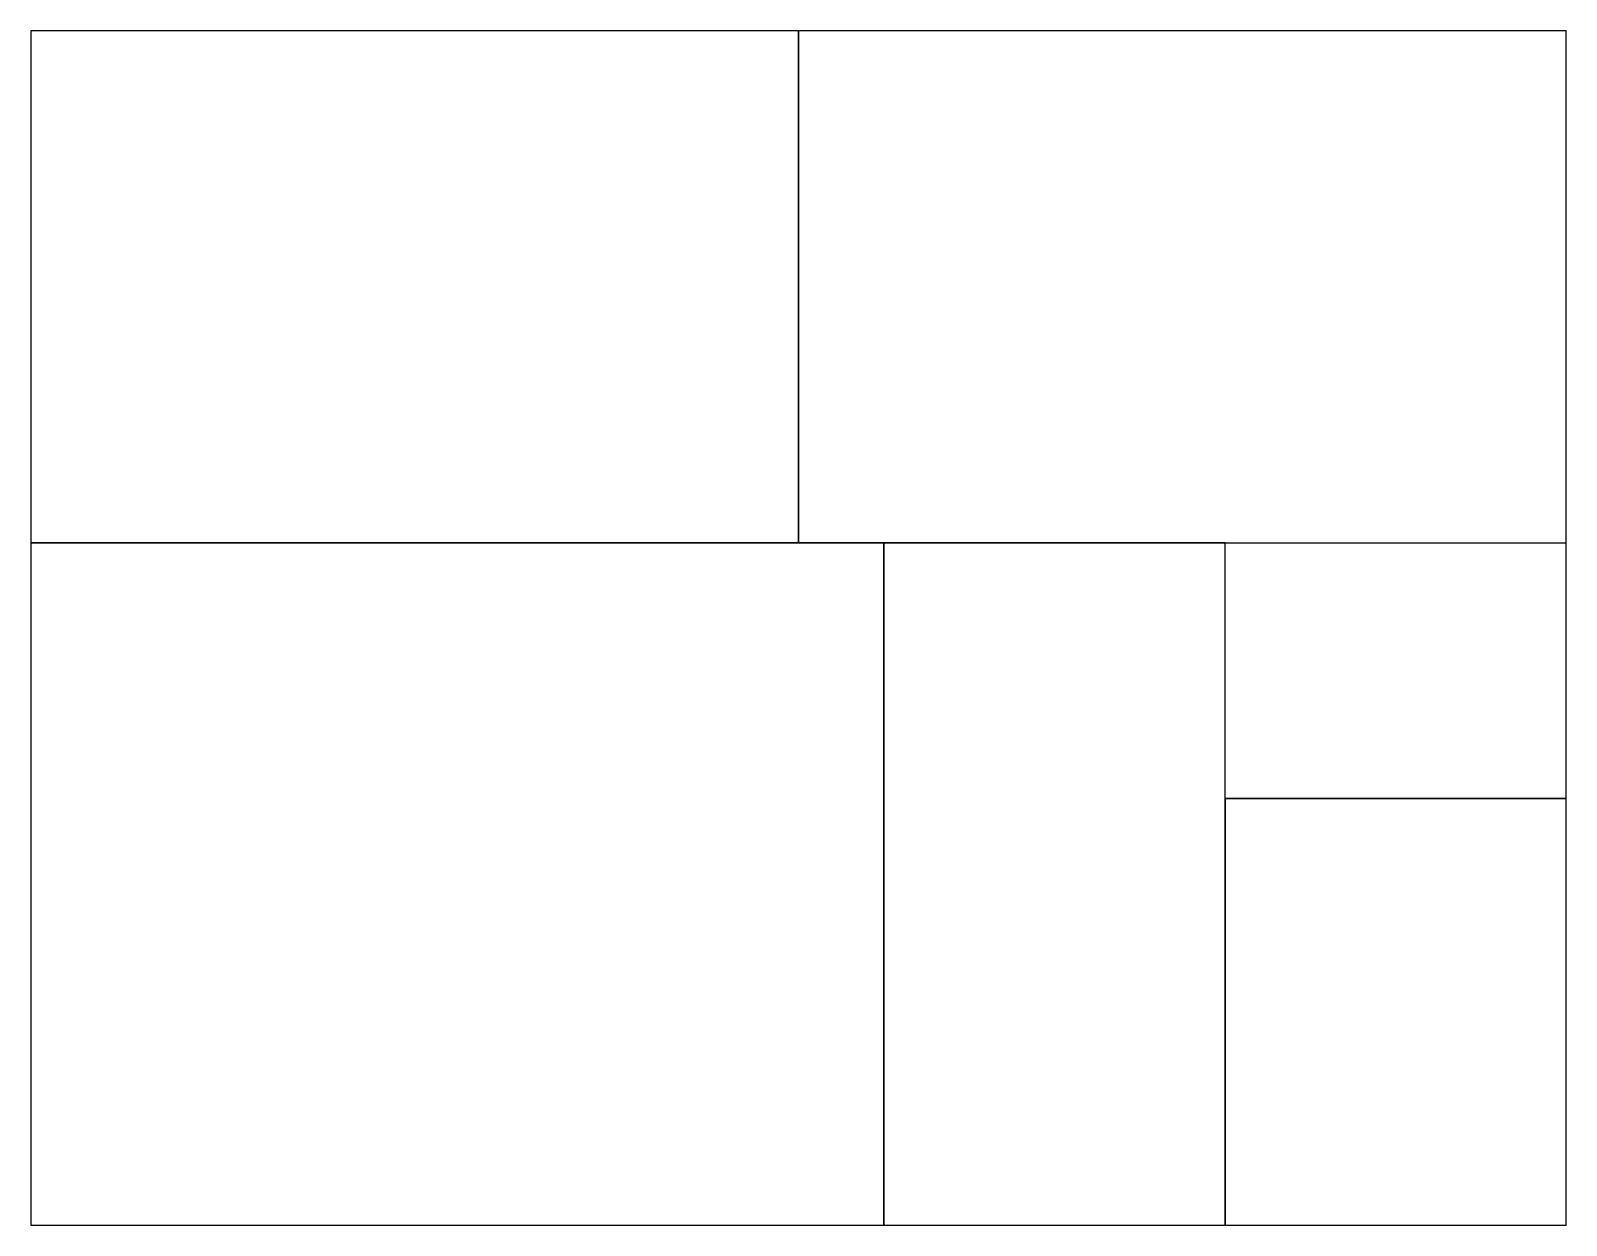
# Model space of a CAD drawing. Header units: metres. Extents: x 0 to 9000, y 0 to 7000.
import ezdxf

# ---------------------------------------------------------------- set-up
doc = ezdxf.new("R2010")
doc.units = ezdxf.units.M

msp = doc.modelspace()

# ---------------------------------------------------------------- linework, layer by layer
for p, q in [((9000, 7000), (0, 7000)), ((0, 7000), (0, 0)), ((4500, 4000), (4500, 7000)), ((9000, 0), (9000, 7000)), ((0, 4000), (9000, 4000)), ((5000, 0), (5000, 4000)), ((7000, 0), (7000, 2500)), ((7000, 2500), (9000, 2500)), ((0, 0), (9000, 0))]:
    msp.add_line(p, q)
at = {"layer": 'cozinha'}
msp.add_lwpolyline([(5000, 0), (7000, 0), (7000, 4000), (5000, 4000)], close=True, dxfattribs=at)
at = {"layer": 'quarto'}
for points in [[(0, 4000), (4500, 4000), (4500, 7000), (0, 7000)], [(4500, 4000), (9000, 4000), (9000, 7000), (4500, 7000)]]:
    msp.add_lwpolyline(points, close=True, dxfattribs=at)
at = {"layer": 'sala'}
msp.add_lwpolyline([(0, 0), (5000, 0), (5000, 4000), (0, 4000)], close=True, dxfattribs=at)
at = {"layer": 'wc'}
msp.add_lwpolyline([(7000, 0), (9000, 0), (9000, 2500), (7000, 2500)], close=True, dxfattribs=at)

doc.saveas('drawing.dxf')
